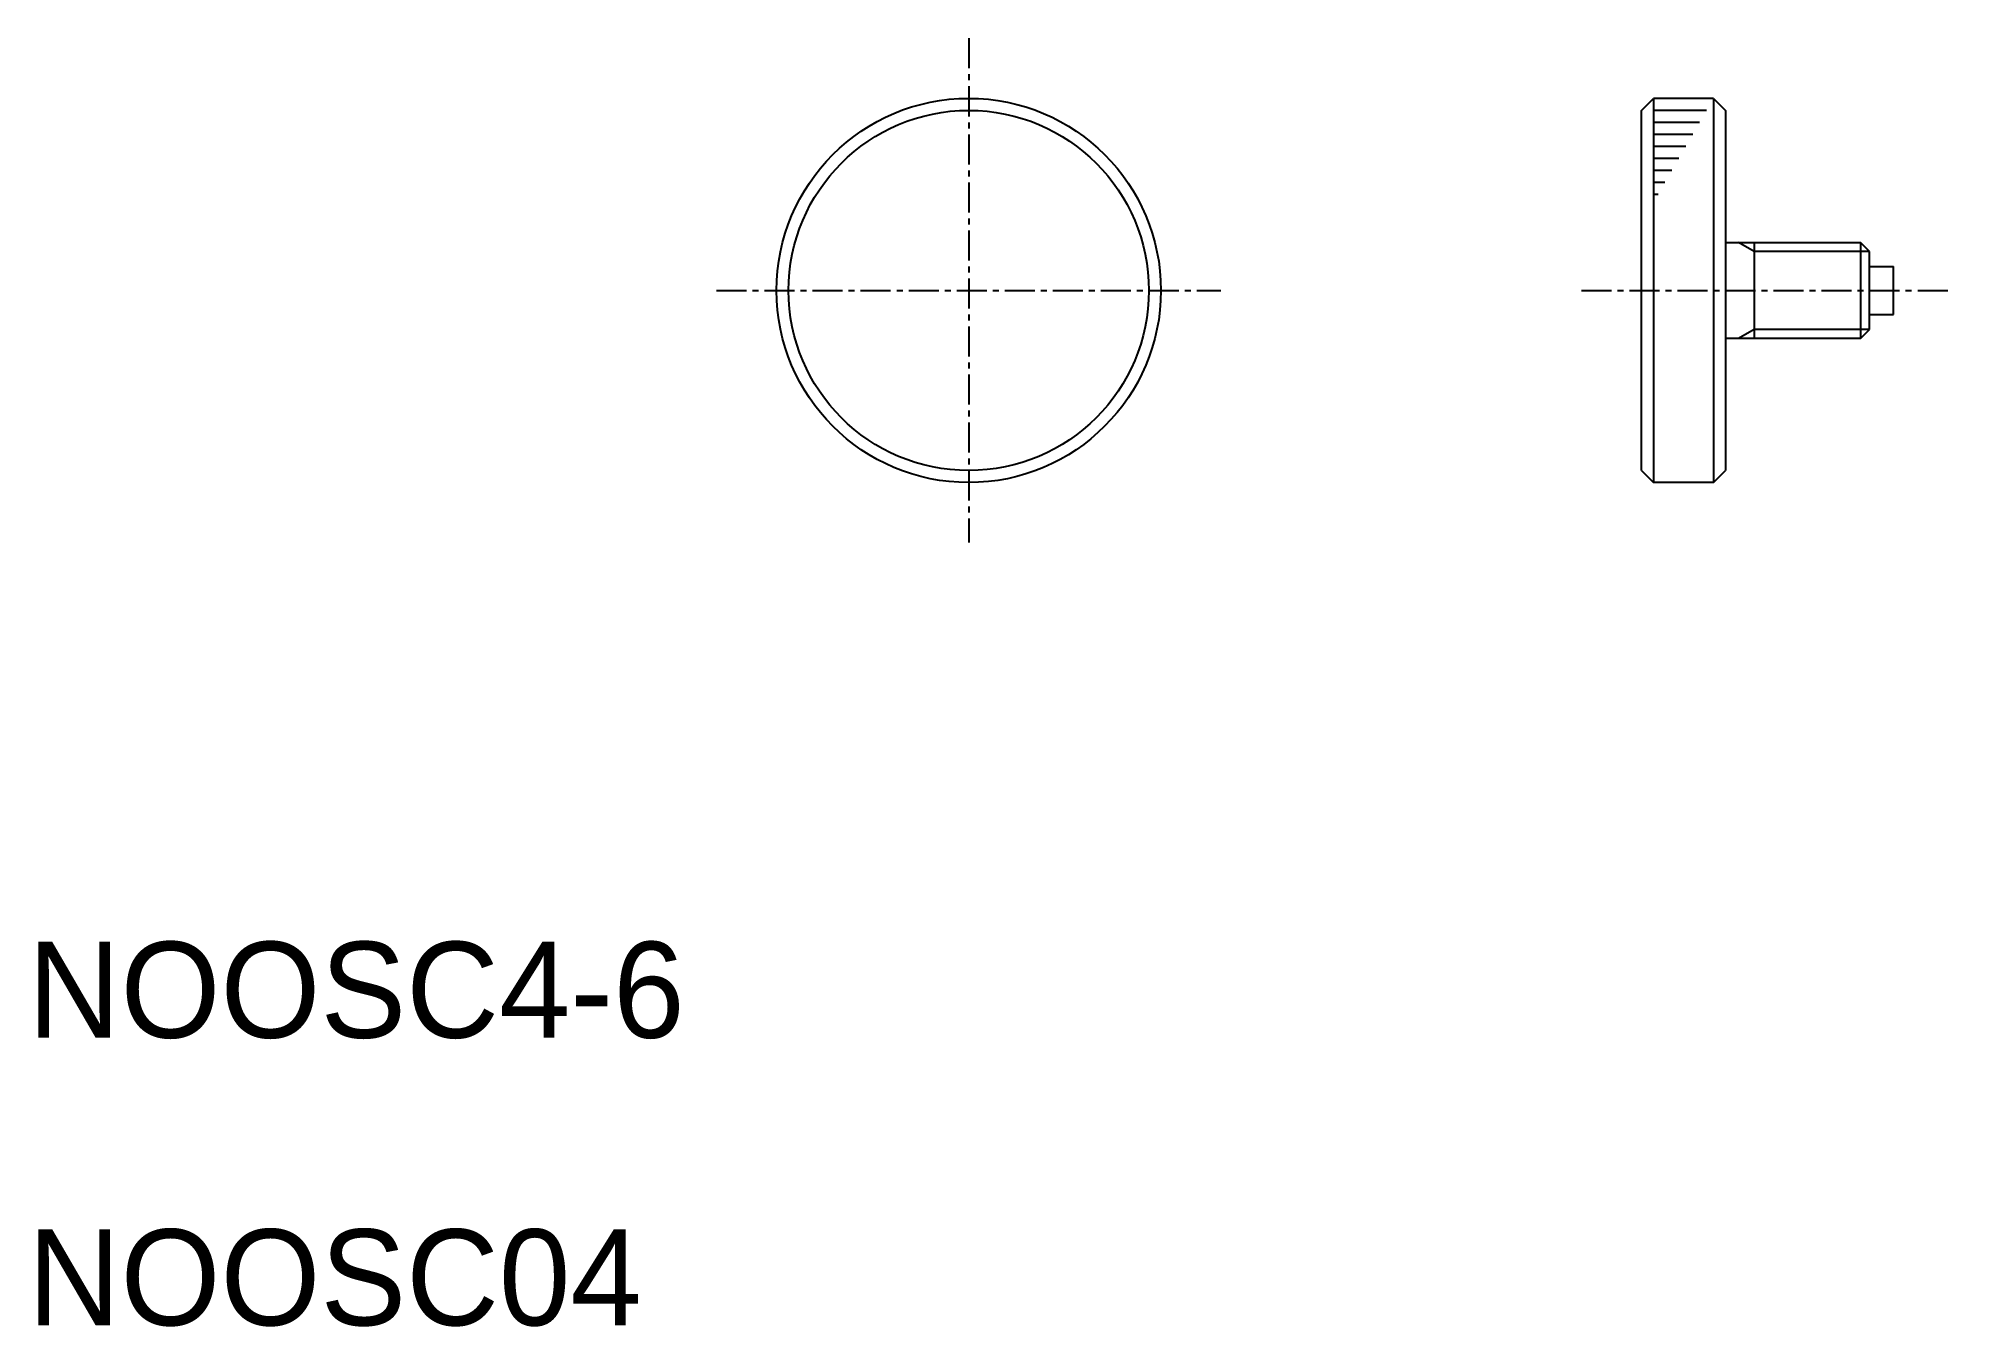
# Model space of a CAD drawing. Extents: x 0.4 to 80.2, y -0.1 to 53.6.
import ezdxf

# ---------------------------------------------------------------- set-up
doc = ezdxf.new("R2010")
doc.units = 0
doc.linetypes.add('CENTER', pattern=[2, 1.25, -0.25, 0.25, -0.25])
doc.layers.get('0').update_dxf_attribs({"linetype": 'CONTINUOUS'})
doc.layers.add('CENTER', color=1, linetype='CENTER')

msp = doc.modelspace()

# ---------------------------------------------------------------- linework, layer by layer
at = {"color": 7, "linetype": 'CONTINUOUS'}
for p, q in [((67.176, 50.594), (67.676, 51.094)), ((67.676, 51.094), (67.676, 35.094)), ((70.176, 51.094), (67.676, 51.094)), ((70.176, 51.094), (70.176, 35.094)), ((70.176, 51.094), (70.676, 50.594)), ((67.176, 35.594), (67.176, 50.594)), ((69.887, 50.594), (67.676, 50.594)), ((70.676, 50.594), (70.676, 35.594)), ((69.598, 50.094), (67.676, 50.094)), ((69.31, 49.594), (67.676, 49.594)), ((69.021, 49.094), (67.676, 49.094)), ((68.732, 48.594), (67.676, 48.594)), ((68.444, 48.094), (67.676, 48.094)), ((68.155, 47.594), (67.676, 47.594)), ((67.866, 47.094), (67.676, 47.094)), ((70.176, 47.094), (70.175, 47.094)), ((70.676, 45.094), (76.297, 45.094)), ((71.876, 45.094), (71.876, 41.094)), ((76.297, 45.094), (76.297, 41.094)), ((76.676, 44.715), (76.297, 45.094)), ((76.676, 41.473), (76.676, 44.715)), ((76.676, 44.094), (77.676, 44.094)), ((77.676, 42.094), (77.676, 44.094)), ((70.176, 43.094), (70.176, 43.094)), ((76.297, 41.094), (76.676, 41.473)), ((76.676, 42.094), (77.676, 42.094)), ((76.297, 41.094), (70.676, 41.094)), ((67.176, 35.594), (67.676, 35.094)), ((70.176, 35.094), (67.676, 35.094)), ((70.176, 35.094), (70.676, 35.594))]:
    msp.add_line(p, q, dxfattribs=at)
at = {"color": 3, "linetype": 'CONTINUOUS'}
for p, q in [((71.876, 44.715), (71.219, 45.094)), ((76.676, 44.715), (71.876, 44.715)), ((71.876, 41.473), (71.219, 41.094)), ((76.676, 41.473), (71.876, 41.473))]:
    msp.add_line(p, q, dxfattribs=at)
at = {"color": 7, "linetype": 'CONTINUOUS'}
for radius in [8, 7.5]:
    msp.add_circle((39.172, 43.094), radius, dxfattribs=at)
at = {"layer": 'CENTER', "color": 1, "linetype": 'CENTER'}
for p, q in [((39.172, 53.594), (39.172, 32.594)), ((28.672, 43.094), (49.672, 43.094)), ((64.676, 43.094), (80.176, 43.094))]:
    msp.add_line(p, q, dxfattribs=at)

# ---------------------------------------------------------------- texts
for s, p in [('NOOSC4-6', (0, 11.973)), ('NOOSC04', (0, 0))]:
    msp.add_text(s, height=4).set_placement(p)

doc.saveas('drawing.dxf')
